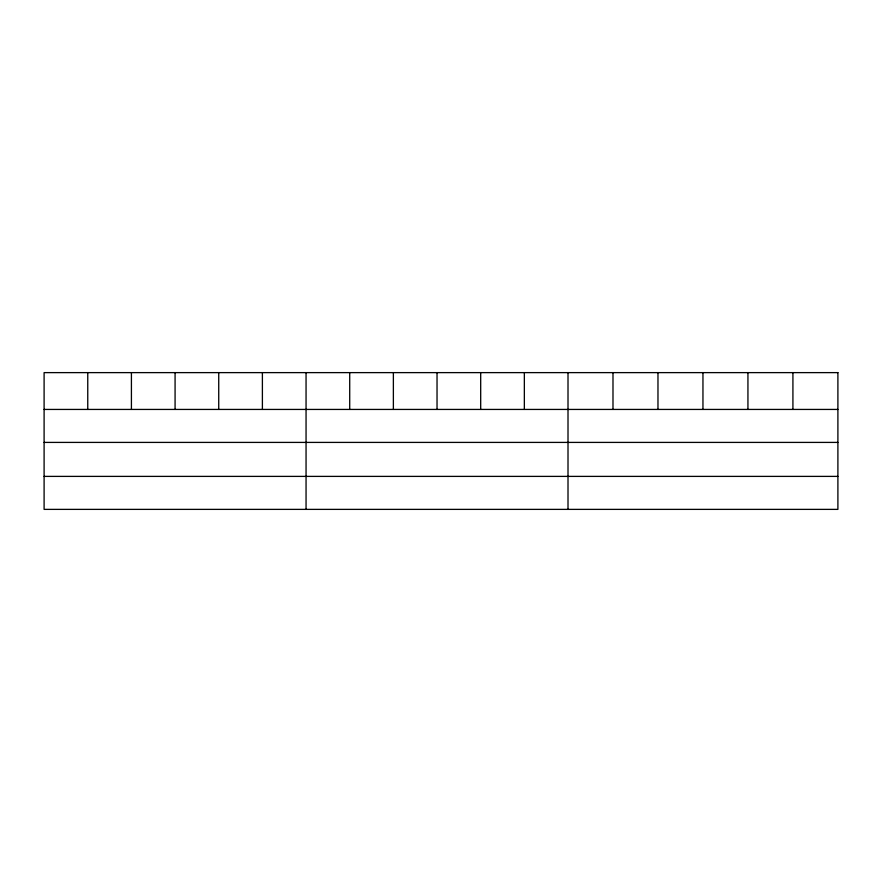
<?xml version="1.0" encoding="UTF-8"?>
<svg xmlns="http://www.w3.org/2000/svg" width="882" height="882" viewBox="0 0 882 882"><rect width="100%" height="100%" fill="white"/><g stroke="black" fill="none" stroke-linecap="round" stroke-linejoin="round"><path stroke-width="1.32" d="M44.1 409.435L837.9 409.435M44.1 442.411L837.9 442.411M44.1 476.39L837.9 476.39M792.918 372.623L792.918 409.435M747.936 372.623L747.936 409.435M702.954 372.623L702.954 409.435M657.972 372.623L657.972 409.435M612.99 372.623L612.99 409.435M568.008 372.623L568.008 509.377M524.349 372.623L524.349 409.435M480.69 372.623L480.69 409.435M437.031 372.623L437.031 409.435M393.372 372.623L393.372 409.435M349.713 372.623L349.713 409.435M306.054 372.623L306.054 509.377M262.395 372.623L262.395 409.435M218.736 372.623L218.736 409.435M175.077 372.623L175.077 409.435M131.418 372.623L131.418 409.435M87.759 372.623L87.759 409.435M837.9 372.623L44.1 372.623L44.1 509.377L837.9 509.377L837.9 372.623"/></g></svg>
